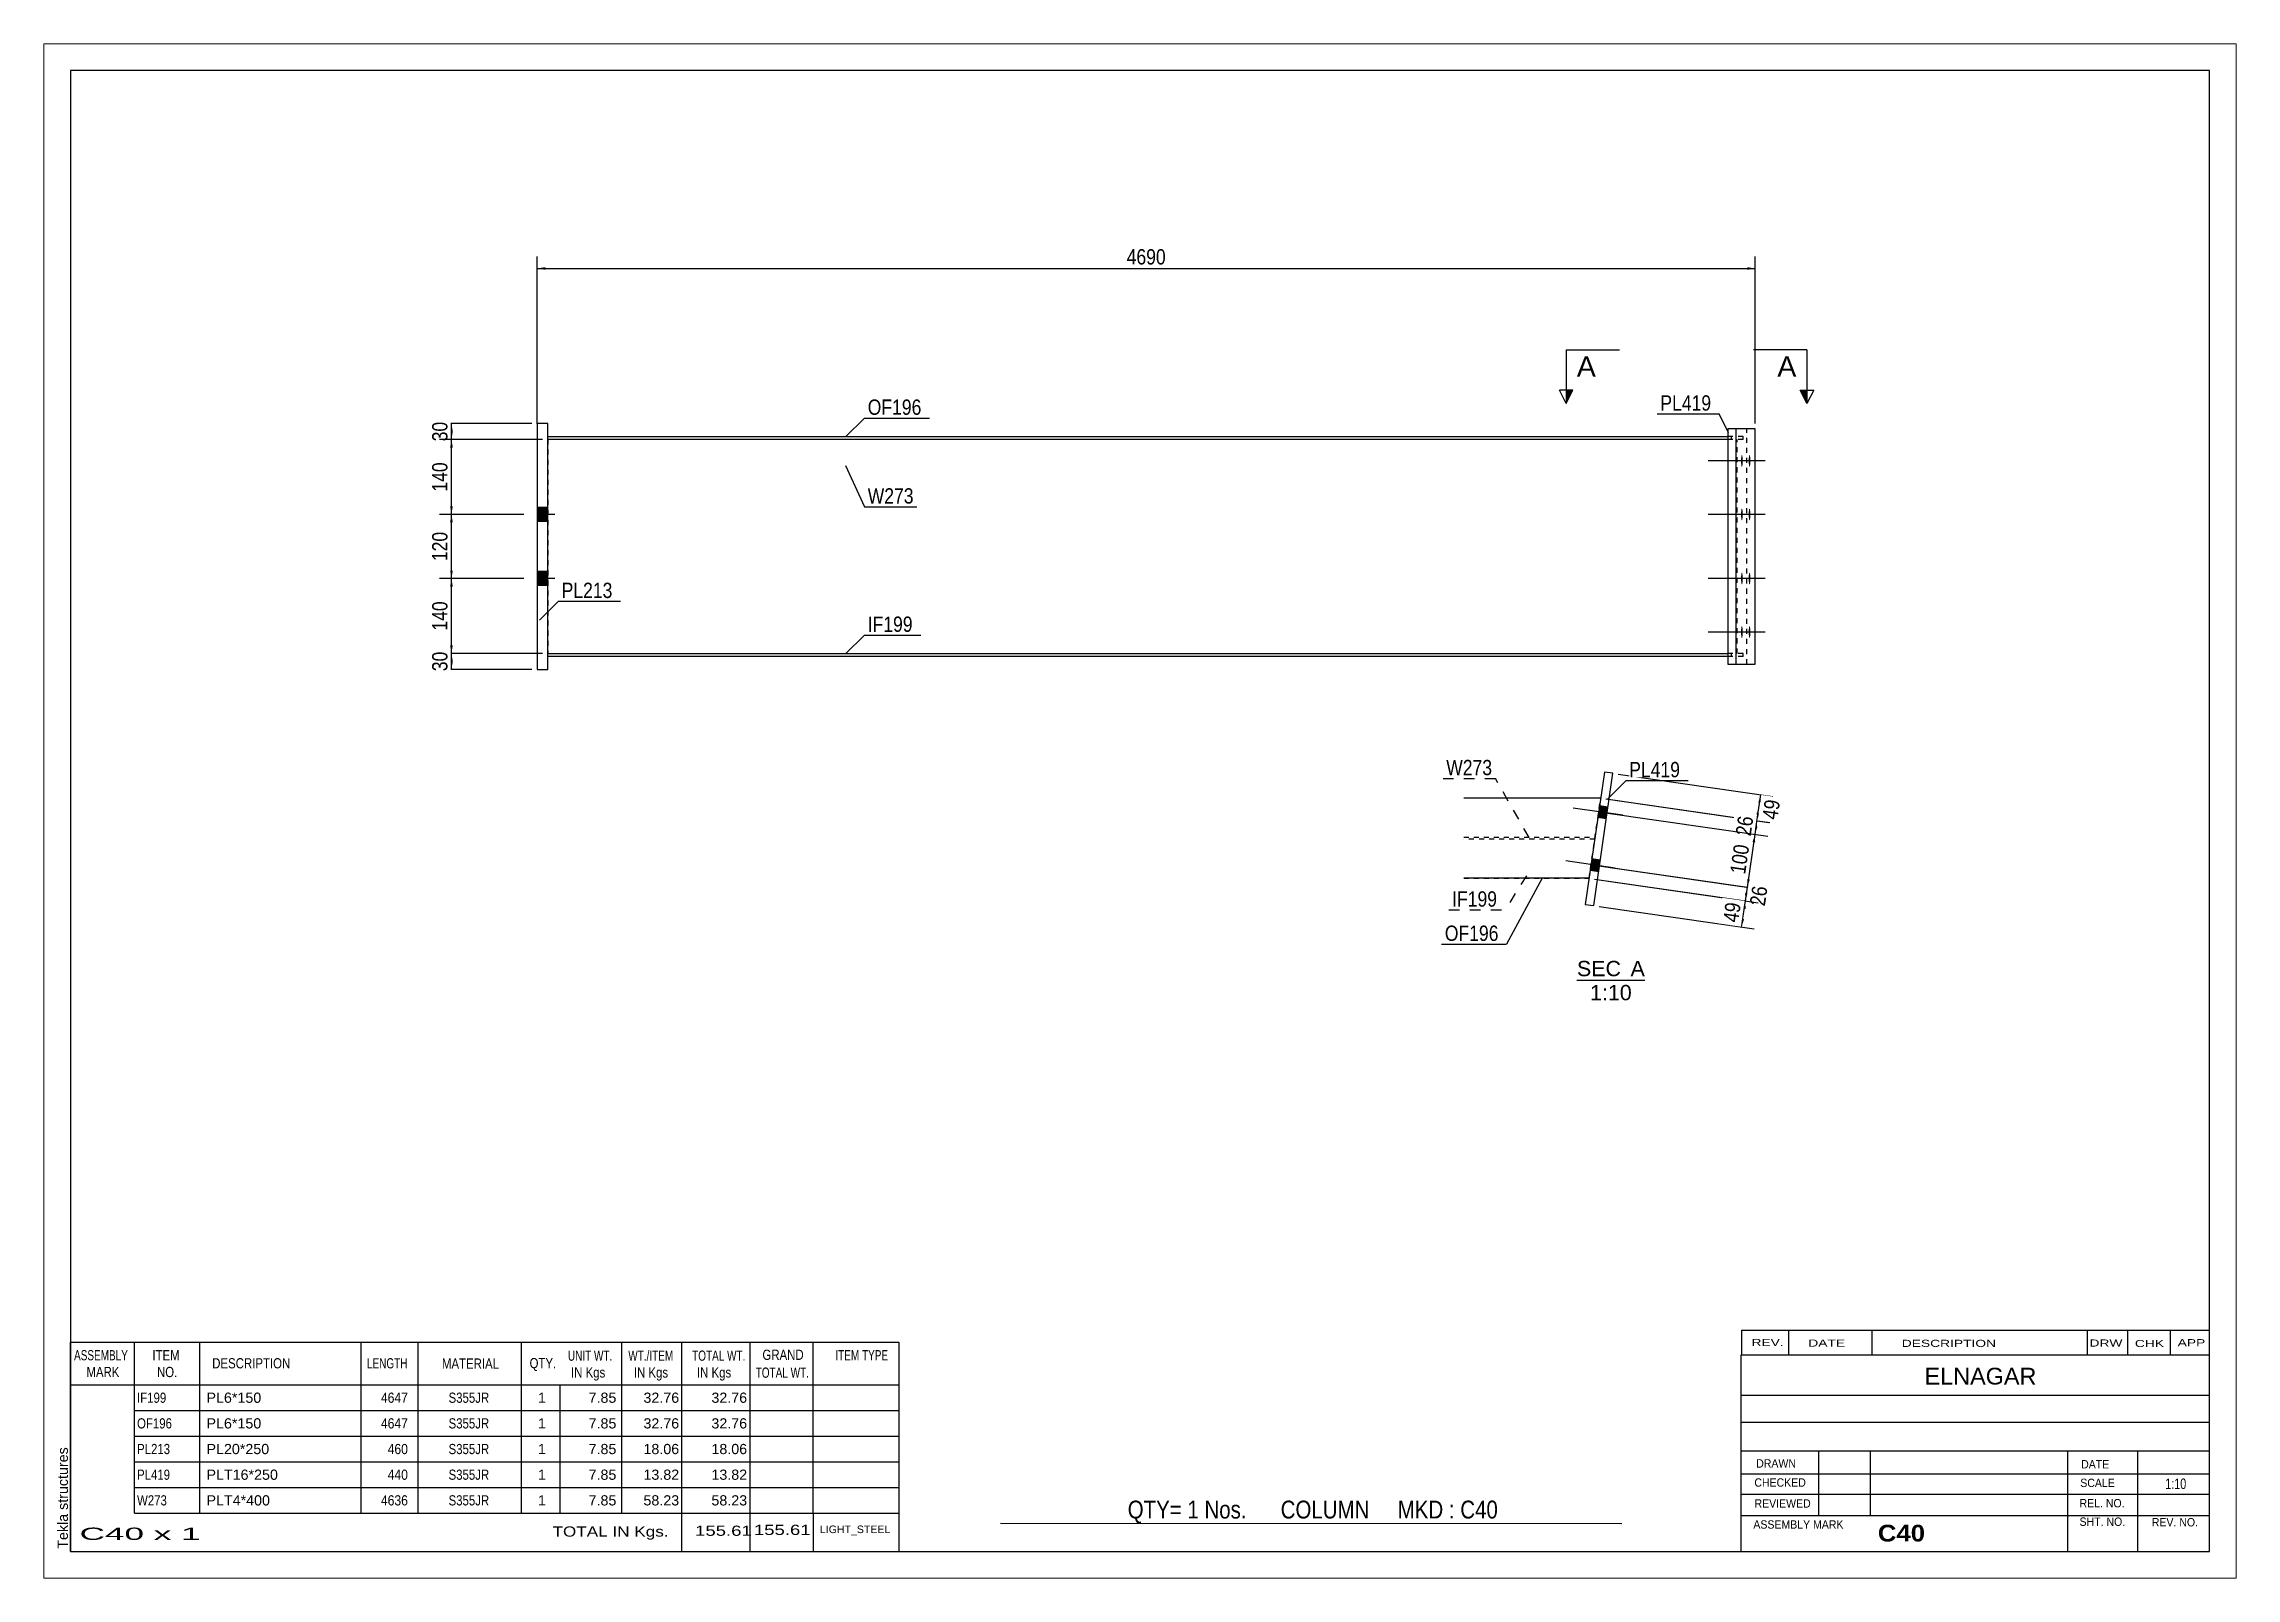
# Paper-space layout 'Layout1' of a CAD drawing. Header units: millimetres. Extents: x 0 to 410, y 0 to 287.
# The model-space entities are those that its viewports show. They can reach past a viewport. Long polylines and large blocks are cut down to what shows.
import ezdxf

# ---------------------------------------------------------------- set-up
doc = ezdxf.new("R2010")
doc.units = ezdxf.units.MM
doc.linetypes.add('DXK_LINE_DOT1', pattern=[1.8814, 0.9407, -0.9407])
doc.linetypes.add('DXK_LINE_DOT2', pattern=[3.9198, 1.9599, -1.9599])
doc.layers.add('Viewport layer', color=7, linetype='Continuous', plot=False)
doc.styles.add('Arial', font='ARIAL.TTF', dxfattribs={"height": 0.2})
doc.styles.add('Arial Bold', font='ARIALBD.TTF', dxfattribs={"height": 0.2})
doc.styles.add('Arial Narrow', font='ARIALN.TTF', dxfattribs={"height": 0.2})

# ---------------------------------------------------------------- blocks, each defined once
blk = doc.blocks.new('Unknown-624481226-1632')
at = {"color": 5, "linetype": 'Continuous'}
for p, q in [((78.92, 109.02), (-321.08, 109.02)), ((-321.08, 109.02), (-321.08, -167.98)), ((78.92, -167.98), (78.92, 109.02)), ((-321.08, -167.98), (78.92, -167.98))]:
    blk.add_line(p, q, dxfattribs=at)
at = {"color": 174, "linetype": 'Continuous', "style": 'Arial'}
blk.add_text('Tekla structures', height=1.9102, rotation=90, dxfattribs=at).set_placement((-321.58, -167.48))
blk = doc.blocks.new('Unknown-624481226-12 - 1871')
at = {"color": 1, "linetype": 'Continuous'}
blk.add_line((-39.36, -61.13), (-26.68, -61.13), dxfattribs=at)
at = {"color": 0, "linetype": 'Continuous'}
blk.add_wipeout([(-31.14, -60.38), (-31.14, -57.38), (-39.36, -57.38), (-39.36, -60.38)], dxfattribs=at)
blk.add_wipeout([(-26.68, -60.38), (-26.68, -57.38), (-29.34, -57.38), (-29.34, -60.38)], dxfattribs=at)
blk.add_wipeout([(-29.13, -64.88), (-29.13, -61.88), (-36.91, -61.88), (-36.91, -64.88)], dxfattribs=at)
at = {"color": 136, "linetype": 'Continuous', "style": 'Arial'}
for s, height, p in [('SEC', 2.865, (-39.36, -60.38)), ('A', 2.87, (-29.34, -60.38)), ('1:10', 2.865, (-36.91, -64.88))]:
    blk.add_text(s, height=height, dxfattribs=at).set_placement(p)
blk = doc.blocks.new('Part-624481226-1259 - 1212')
at = {"color": 2, "linetype": 'Continuous'}
for p, q in [((-231.81, 40.6), (-121.81, 40.6)), ((-121.81, 40), (-231.81, 40)), ((-121.71, 40.6), (-11.17, 40.6)), ((-11.17, 40), (-121.71, 40))]:
    blk.add_line(p, q, dxfattribs=at)
at = {"color": 7, "linetype": 'DXK_LINE_DOT1'}
for p, q in [((-231.81, 40), (-231.81, 40.6)), ((-8.3, 40.6), (-11.17, 40.6)), ((-8.3, 40), (-11.17, 40)), ((-10.47, 40), (-10.47, 40.6)), ((-8.3, 40), (-8.3, 40.6))]:
    blk.add_line(p, q, dxfattribs=at)
blk = doc.blocks.new('Part-624481226-1260 - 1212')
at = {"color": 2, "linetype": 'Continuous'}
for p, q in [((-231.81, 0), (-121.81, 0)), ((-121.71, 0), (-11.17, 0)), ((-121.81, -0.6), (-231.81, -0.6)), ((-11.17, -0.6), (-121.71, -0.6))]:
    blk.add_line(p, q, dxfattribs=at)
at = {"color": 7, "linetype": 'DXK_LINE_DOT1'}
for p, q in [((-231.81, -0.6), (-231.81, 0)), ((-8.3, 0), (-11.17, 0)), ((-10.47, -0.6), (-10.47, 0)), ((-8.3, -0.6), (-8.3, 0)), ((-8.3, -0.6), (-11.17, -0.6))]:
    blk.add_line(p, q, dxfattribs=at)
blk = doc.blocks.new('Bolt-624481226-1269 - 1212')
at = {"linetype": 'Continuous'}
for points in [[(-233.81, 27.3), (-233.81, 24.7), (-231.81, 24.7), (-231.81, 27.3)], [(-233.81, 27.3), (-233.81, 24.7), (-231.81, 24.7), (-231.81, 27.3)], [(-233.81, 15.3), (-233.81, 12.7), (-231.81, 12.7), (-231.81, 15.3)], [(-233.81, 15.3), (-233.81, 12.7), (-231.81, 12.7), (-231.81, 15.3)]]:
    blk.add_hatch(color=3, dxfattribs=at).paths.add_polyline_path(points)
at = {"color": 3, "linetype": 'Continuous'}
for p, q in [((-231.81, 27.3), (-233.81, 27.3)), ((-231.81, 27.3), (-233.81, 27.3)), ((-230.51, 26), (-233.81, 26)), ((-230.51, 26), (-233.81, 26)), ((-231.81, 24.7), (-233.81, 24.7)), ((-231.81, 24.7), (-233.81, 24.7)), ((-231.81, 15.3), (-233.81, 15.3)), ((-231.81, 15.3), (-233.81, 15.3)), ((-230.51, 14), (-233.81, 14)), ((-230.51, 14), (-233.81, 14)), ((-231.81, 12.7), (-233.81, 12.7)), ((-231.81, 12.7), (-233.81, 12.7))]:
    blk.add_line(p, q, dxfattribs=at)
blk = doc.blocks.new('Part-624481226-1261 - 1212')
at = {"color": 2, "linetype": 'Continuous'}
for p, q in [((-6.01, 42), (-11.17, 42)), ((-11.17, 42), (-11.17, -2)), ((-9.59, -2), (-9.59, 42)), ((-6.01, -2), (-6.01, 42)), ((-11.17, -2), (-6.01, -2))]:
    blk.add_line(p, q, dxfattribs=at)
at = {"color": 7, "linetype": 'DXK_LINE_DOT1'}
blk.add_line((-7.6, -2), (-7.6, 42), dxfattribs=at)
blk = doc.blocks.new('Part-624481226-1264 - 1212')
at = {"color": 2, "linetype": 'Continuous'}
for p, q in [((-231.81, 43), (-233.81, 43)), ((-233.81, 43), (-233.81, -3)), ((-231.81, -3), (-231.81, 43)), ((-233.81, -3), (-231.81, -3))]:
    blk.add_line(p, q, dxfattribs=at)
blk = doc.blocks.new('Part-624481226-1265 - 1212')
at = {"color": 7, "linetype": 'DXK_LINE_DOT1'}
for p, q in [((-121.81, 40), (-231.81, 40)), ((-231.81, 40), (-231.81, 0)), ((-11.17, 40), (-121.71, 40)), ((-9.41, 0), (-9.41, 40)), ((-231.81, 0), (-121.81, 0)), ((-121.71, 0), (-11.17, 0))]:
    blk.add_line(p, q, dxfattribs=at)
blk = doc.blocks.new('Bolt-624481226-1266 - 1212')
at = {"linetype": 'Continuous'}
for points in [[(-8.67, 36), (-8.67, 36.23), (-8.66, 36.45), (-8.64, 36.65), (-8.62, 36.82), (-8.6, 36.95), (-8.57, 37.05), (-8.53, 37.09), (-8.5, 37.09), (-8.47, 37.05), (-8.44, 36.95), (-8.41, 36.82), (-8.39, 36.65), (-8.37, 36.45), (-8.36, 36.23), (-8.36, 36), (-8.36, 35.77), (-8.37, 35.55), (-8.39, 35.35), (-8.41, 35.18), (-8.44, 35.05), (-8.47, 34.95), (-8.5, 34.91), (-8.53, 34.91), (-8.57, 34.95), (-8.6, 35.05), (-8.62, 35.18), (-8.64, 35.35), (-8.66, 35.55), (-8.67, 35.77)], [(-7.24, 36), (-7.24, 36.23), (-7.23, 36.45), (-7.21, 36.65), (-7.19, 36.82), (-7.17, 36.95), (-7.14, 37.05), (-7.1, 37.09), (-7.07, 37.09), (-7.04, 37.05), (-7.01, 36.95), (-6.98, 36.82), (-6.96, 36.65), (-6.94, 36.45), (-6.93, 36.23), (-6.93, 36), (-6.93, 35.77), (-6.94, 35.55), (-6.96, 35.35), (-6.98, 35.18), (-7.01, 35.05), (-7.04, 34.95), (-7.07, 34.91), (-7.1, 34.91), (-7.14, 34.95), (-7.17, 35.05), (-7.19, 35.18), (-7.21, 35.35), (-7.23, 35.55), (-7.24, 35.77)], [(-8.67, 26), (-8.67, 26.23), (-8.66, 26.45), (-8.64, 26.65), (-8.62, 26.82), (-8.6, 26.95), (-8.57, 27.05), (-8.53, 27.09), (-8.5, 27.09), (-8.47, 27.05), (-8.44, 26.95), (-8.41, 26.82), (-8.39, 26.65), (-8.37, 26.45), (-8.36, 26.23), (-8.36, 26), (-8.36, 25.77), (-8.37, 25.55), (-8.39, 25.35), (-8.41, 25.18), (-8.44, 25.05), (-8.47, 24.95), (-8.5, 24.91), (-8.53, 24.91), (-8.57, 24.95), (-8.6, 25.05), (-8.62, 25.18), (-8.64, 25.35), (-8.66, 25.55), (-8.67, 25.77)], [(-7.24, 26), (-7.24, 26.23), (-7.23, 26.45), (-7.21, 26.65), (-7.19, 26.82), (-7.17, 26.95), (-7.14, 27.05), (-7.1, 27.09), (-7.07, 27.09), (-7.04, 27.05), (-7.01, 26.95), (-6.98, 26.82), (-6.96, 26.65), (-6.94, 26.45), (-6.93, 26.23), (-6.93, 26), (-6.93, 25.77), (-6.94, 25.55), (-6.96, 25.35), (-6.98, 25.18), (-7.01, 25.05), (-7.04, 24.95), (-7.07, 24.91), (-7.1, 24.91), (-7.14, 24.95), (-7.17, 25.05), (-7.19, 25.18), (-7.21, 25.35), (-7.23, 25.55), (-7.24, 25.77)], [(-8.67, 14), (-8.67, 14.23), (-8.66, 14.45), (-8.64, 14.65), (-8.62, 14.82), (-8.6, 14.95), (-8.57, 15.05), (-8.53, 15.09), (-8.5, 15.09), (-8.47, 15.05), (-8.44, 14.95), (-8.41, 14.82), (-8.39, 14.65), (-8.37, 14.45), (-8.36, 14.23), (-8.36, 14), (-8.36, 13.77), (-8.37, 13.55), (-8.39, 13.35), (-8.41, 13.18), (-8.44, 13.05), (-8.47, 12.95), (-8.5, 12.91), (-8.53, 12.91), (-8.57, 12.95), (-8.6, 13.05), (-8.62, 13.18), (-8.64, 13.35), (-8.66, 13.55), (-8.67, 13.77)], [(-7.24, 14), (-7.24, 14.23), (-7.23, 14.45), (-7.21, 14.65), (-7.19, 14.82), (-7.17, 14.95), (-7.14, 15.05), (-7.1, 15.09), (-7.07, 15.09), (-7.04, 15.05), (-7.01, 14.95), (-6.98, 14.82), (-6.96, 14.65), (-6.94, 14.45), (-6.93, 14.23), (-6.93, 14), (-6.93, 13.77), (-6.94, 13.55), (-6.96, 13.35), (-6.98, 13.18), (-7.01, 13.05), (-7.04, 12.95), (-7.07, 12.91), (-7.1, 12.91), (-7.14, 12.95), (-7.17, 13.05), (-7.19, 13.18), (-7.21, 13.35), (-7.23, 13.55), (-7.24, 13.77)], [(-8.67, 4), (-8.67, 4.23), (-8.66, 4.45), (-8.64, 4.65), (-8.62, 4.82), (-8.6, 4.95), (-8.57, 5.05), (-8.53, 5.09), (-8.5, 5.09), (-8.47, 5.05), (-8.44, 4.95), (-8.41, 4.82), (-8.39, 4.65), (-8.37, 4.45), (-8.36, 4.23), (-8.36, 4), (-8.36, 3.77), (-8.37, 3.55), (-8.39, 3.35), (-8.41, 3.18), (-8.44, 3.05), (-8.47, 2.95), (-8.5, 2.91), (-8.53, 2.91), (-8.57, 2.95), (-8.6, 3.05), (-8.62, 3.18), (-8.64, 3.35), (-8.66, 3.55), (-8.67, 3.77)], [(-7.24, 4), (-7.24, 4.23), (-7.23, 4.45), (-7.21, 4.65), (-7.19, 4.82), (-7.17, 4.95), (-7.14, 5.05), (-7.1, 5.09), (-7.07, 5.09), (-7.04, 5.05), (-7.01, 4.95), (-6.98, 4.82), (-6.96, 4.65), (-6.94, 4.45), (-6.93, 4.23), (-6.93, 4), (-6.93, 3.77), (-6.94, 3.55), (-6.96, 3.35), (-6.98, 3.18), (-7.01, 3.05), (-7.04, 2.95), (-7.07, 2.91), (-7.1, 2.91), (-7.14, 2.95), (-7.17, 3.05), (-7.19, 3.18), (-7.21, 3.35), (-7.23, 3.55), (-7.24, 3.77)]]:
    blk.add_hatch(color=3, dxfattribs=at).paths.add_polyline_path(points)
at = {"color": 3, "linetype": 'Continuous'}
for p, q in [((-5.61, 36), (-14.85, 36)), ((-4.18, 36), (-13.42, 36)), ((-5.61, 26), (-14.85, 26)), ((-4.18, 26), (-13.42, 26)), ((-5.61, 14), (-14.85, 14)), ((-4.18, 14), (-13.42, 14)), ((-5.61, 4), (-14.85, 4)), ((-4.18, 4), (-13.42, 4))]:
    blk.add_line(p, q, dxfattribs=at)
blk = doc.blocks.new('Bolt-624481226-1881 - 1871')
at = {"linetype": 'Continuous'}
for points in [[(-35.13, -28.54), (-35.45, -30.71), (-33.87, -30.94), (-33.55, -28.76)], [(-35.13, -28.54), (-35.45, -30.71), (-33.87, -30.94), (-33.55, -28.76)], [(-35.13, -28.54), (-35.45, -30.71), (-33.87, -30.94), (-33.55, -28.76)], [(-35.13, -28.54), (-35.45, -30.71), (-33.87, -30.94), (-33.55, -28.76)], [(-36.57, -38.43), (-36.88, -40.61), (-35.3, -40.84), (-34.98, -38.66)], [(-36.57, -38.43), (-36.88, -40.61), (-35.3, -40.84), (-34.98, -38.66)], [(-36.57, -38.43), (-36.88, -40.61), (-35.3, -40.84), (-34.98, -38.66)], [(-36.57, -38.43), (-36.88, -40.61), (-35.3, -40.84), (-34.98, -38.66)]]:
    blk.add_hatch(color=3, dxfattribs=at).paths.add_polyline_path(points)
at = {"color": 3, "linetype": 'Continuous'}
for p, q in [((-33.55, -28.76), (-35.13, -28.54)), ((-33.55, -28.76), (-35.13, -28.54)), ((-33.55, -28.76), (-35.13, -28.54)), ((-33.55, -28.76), (-35.13, -28.54)), ((-30.8, -30.27), (-40.04, -28.94)), ((-30.8, -30.27), (-40.04, -28.94)), ((-30.8, -30.27), (-40.04, -28.94)), ((-30.8, -30.27), (-40.04, -28.94)), ((-33.87, -30.94), (-35.45, -30.71)), ((-33.87, -30.94), (-35.45, -30.71)), ((-33.87, -30.94), (-35.45, -30.71)), ((-33.87, -30.94), (-35.45, -30.71)), ((-32.23, -40.17), (-41.47, -38.83)), ((-32.23, -40.17), (-41.47, -38.83)), ((-32.23, -40.17), (-41.47, -38.83)), ((-32.23, -40.17), (-41.47, -38.83)), ((-35.3, -40.84), (-36.88, -40.61)), ((-35.3, -40.84), (-36.88, -40.61)), ((-35.3, -40.84), (-36.88, -40.61)), ((-35.3, -40.84), (-36.88, -40.61)), ((-34.98, -38.66), (-36.57, -38.43)), ((-34.98, -38.66), (-36.57, -38.43)), ((-34.98, -38.66), (-36.57, -38.43)), ((-34.98, -38.66), (-36.57, -38.43))]:
    blk.add_line(p, q, dxfattribs=at)
blk = doc.blocks.new('Part-624481226-1874 - 1871')
at = {"color": 2, "linetype": 'Continuous'}
for p, q in [((-34.92, -27.07), (-60.54, -27.07)), ((-37.09, -42.07), (-60.54, -42.07))]:
    blk.add_line(p, q, dxfattribs=at)
at = {"color": 7, "linetype": 'DXK_LINE_DOT1'}
blk.add_line((-37.09, -42.07), (-34.92, -27.07), dxfattribs=at)
blk = doc.blocks.new('Part-624481226-1875 - 1871')
at = {"color": 7, "linetype": 'DXK_LINE_DOT1'}
for p, q in [((-34.92, -27.07), (-60.54, -27.07)), ((-60.54, -42.07), (-37.09, -42.07))]:
    blk.add_line(p, q, dxfattribs=at)
blk = doc.blocks.new('Part-624481226-1876 - 1871')
at = {"color": 2, "linetype": 'Continuous'}
for p, q in [((-34.22, -22.2), (-37.8, -46.94)), ((-36.21, -47.17), (-32.64, -22.43)), ((-32.64, -22.43), (-34.22, -22.2)), ((-37.8, -46.94), (-36.21, -47.17))]:
    blk.add_line(p, q, dxfattribs=at)
blk = doc.blocks.new('Part-624481226-1880 - 1871')
at = {"color": 7, "linetype": 'DXK_LINE_DOT1'}
for p, q in [((-60.54, -34.37), (-36.04, -34.37)), ((-36.04, -34.77), (-60.54, -34.77)), ((-36.04, -34.37), (-36.04, -34.77))]:
    blk.add_line(p, q, dxfattribs=at)
blk = doc.blocks.new('StraightDimension-624481226-1699 - 1212')
at = {"linetype": 'Continuous'}
for points in [[(-250.1, 24.5), (-249.85, 26), (-249.6, 24.5)], [(-249.6, 15.5), (-249.85, 14), (-250.1, 15.5)]]:
    blk.add_hatch(color=7, dxfattribs=at).paths.add_polyline_path(points)
at = {"color": 7, "linetype": 'Continuous'}
for p, q in [((-236.31, 26), (-252.1, 26)), ((-249.85, 14), (-249.85, 26)), ((-236.31, 14), (-252.1, 14))]:
    blk.add_line(p, q, dxfattribs=at)
at = {"color": 0}
blk.add_wipeout([(-250, 23.34), (-254.2, 23.34), (-254.2, 16.66), (-250, 16.66)], dxfattribs=at)
at = {"color": 3, "style": 'Arial Narrow'}
blk.add_text('120', height=2.863, rotation=90.0002, dxfattribs=at).set_placement((-250.6, 17.26))
blk = doc.blocks.new('StraightDimension-624481226-1697 - 1212')
at = {"linetype": 'Continuous'}
for points in [[(-250.1, 41.5), (-249.85, 43), (-249.6, 41.5)], [(-249.6, 41.5), (-249.85, 40), (-250.1, 41.5)]]:
    blk.add_hatch(color=7, dxfattribs=at).paths.add_polyline_path(points)
at = {"color": 7, "linetype": 'Continuous'}
for p, q in [((-234.81, 43), (-252.1, 43)), ((-249.85, 40), (-249.85, 43)), ((-232.81, 40), (-252.1, 40))]:
    blk.add_line(p, q, dxfattribs=at)
at = {"color": 0}
blk.add_wipeout([(-250, 43.93), (-254.2, 43.93), (-254.2, 39.07), (-250, 39.07)], dxfattribs=at)
at = {"color": 3, "style": 'Arial Narrow'}
blk.add_text('30', height=2.863, rotation=90.0002, dxfattribs=at).set_placement((-250.6, 39.67))
blk = doc.blocks.new('StraightDimension-624481226-1698 - 1212')
at = {"linetype": 'Continuous'}
for points in [[(-250.1, 38.5), (-249.85, 40), (-249.6, 38.5)], [(-249.6, 27.5), (-249.85, 26), (-250.1, 27.5)]]:
    blk.add_hatch(color=7, dxfattribs=at).paths.add_polyline_path(points)
at = {"color": 7, "linetype": 'Continuous'}
for p, q in [((-232.81, 40), (-252.1, 40)), ((-249.85, 26), (-249.85, 40)), ((-236.31, 26), (-252.1, 26))]:
    blk.add_line(p, q, dxfattribs=at)
at = {"color": 0}
blk.add_wipeout([(-250, 36.34), (-254.2, 36.34), (-254.2, 29.66), (-250, 29.66)], dxfattribs=at)
at = {"color": 3, "style": 'Arial Narrow'}
blk.add_text('140', height=2.863, rotation=90.0002, dxfattribs=at).set_placement((-250.6, 30.26))
blk = doc.blocks.new('StraightDimension-624481226-1700 - 1212')
at = {"linetype": 'Continuous'}
for points in [[(-250.1, 12.5), (-249.85, 14), (-249.6, 12.5)], [(-249.6, 1.5), (-249.85, 0), (-250.1, 1.5)]]:
    blk.add_hatch(color=7, dxfattribs=at).paths.add_polyline_path(points)
at = {"color": 7, "linetype": 'Continuous'}
for p, q in [((-236.31, 14), (-252.1, 14)), ((-249.85, 0), (-249.85, 14)), ((-232.81, 0), (-252.1, 0))]:
    blk.add_line(p, q, dxfattribs=at)
at = {"color": 0}
blk.add_wipeout([(-250, 10.34), (-254.2, 10.34), (-254.2, 3.66), (-250, 3.66)], dxfattribs=at)
at = {"color": 3, "style": 'Arial Narrow'}
blk.add_text('140', height=2.863, rotation=90.0002, dxfattribs=at).set_placement((-250.6, 4.26))
blk = doc.blocks.new('StraightDimension-624481226-1701 - 1212')
at = {"linetype": 'Continuous'}
for points in [[(-250.1, -1.5), (-249.85, 0), (-249.6, -1.5)], [(-249.6, -1.5), (-249.85, -3), (-250.1, -1.5)]]:
    blk.add_hatch(color=7, dxfattribs=at).paths.add_polyline_path(points)
at = {"color": 7, "linetype": 'Continuous'}
for p, q in [((-232.81, 0), (-252.1, 0)), ((-249.85, -3), (-249.85, 0)), ((-234.81, -3), (-252.1, -3))]:
    blk.add_line(p, q, dxfattribs=at)
at = {"color": 0}
blk.add_wipeout([(-250, 0.93), (-254.2, 0.93), (-254.2, -3.93), (-250, -3.93)], dxfattribs=at)
at = {"color": 3, "style": 'Arial Narrow'}
blk.add_text('30', height=2.863, rotation=90.0002, dxfattribs=at).set_placement((-250.6, -3.33))
blk = doc.blocks.new('StraightDimension-624481226-1740 - 1212')
at = {"linetype": 'Continuous'}
for points in [[(-232.31, 71.75), (-233.81, 72), (-232.31, 72.25)], [(-7.51, 72.25), (-6.01, 72), (-7.51, 71.75)]]:
    blk.add_hatch(color=7, dxfattribs=at).paths.add_polyline_path(points)
at = {"color": 7, "linetype": 'Continuous'}
for p, q in [((-233.81, 42.92), (-233.81, 74.25)), ((-6.01, 43), (-6.01, 74.25)), ((-233.81, 72), (-6.01, 72))]:
    blk.add_line(p, q, dxfattribs=at)
at = {"color": 0}
blk.add_wipeout([(-115.65, 72.15), (-115.65, 76.35), (-124.17, 76.35), (-124.17, 72.15)], dxfattribs=at)
at = {"color": 3, "style": 'Arial Narrow'}
blk.add_text('4690', height=2.863, dxfattribs=at).set_placement((-123.57, 72.75))
blk = doc.blocks.new('StraightDimension-624481226-2495 - 1871')
at = {"linetype": 'Continuous'}
for points in [[(-5.45, -27.88), (-4.99, -26.43), (-4.96, -27.95)], [(-5.23, -29.85), (-5.7, -31.3), (-5.73, -29.78)]]:
    blk.add_hatch(color=7, dxfattribs=at).paths.add_polyline_path(points)
at = {"color": 7, "linetype": 'Continuous'}
for p, q in [((-31.65, -22.57), (-2.76, -26.75)), ((-33.93, -27.22), (-3.47, -31.62)), ((-5.7, -31.3), (-4.99, -26.43))]:
    blk.add_line(p, q, dxfattribs=at)
at = {"color": 0}
blk.add_wipeout([(-0.69, -27.08), (-4.85, -26.48), (-5.54, -31.29), (-1.39, -31.89)], dxfattribs=at)
at = {"color": 3, "style": 'Arial Narrow'}
blk.add_text('49', height=2.863, rotation=81.7725, dxfattribs=at).set_placement((-1.89, -31.21))
blk = doc.blocks.new('StraightDimension-624481226-2496 - 1871')
at = {"linetype": 'Continuous'}
for points in [[(-6.16, -32.75), (-5.7, -31.3), (-5.66, -32.82)], [(-5.6, -32.4), (-6.06, -33.85), (-6.1, -32.33)]]:
    blk.add_hatch(color=7, dxfattribs=at).paths.add_polyline_path(points)
at = {"color": 7, "linetype": 'Continuous'}
for p, q in [((-33.93, -27.22), (-3.32, -31.64)), ((-34.43, -29.75), (-3.69, -34.19)), ((-6.06, -33.85), (-5.7, -31.3))]:
    blk.add_line(p, q, dxfattribs=at)
at = {"color": 0}
blk.add_wipeout([(-5.68, -30.15), (-9.84, -29.55), (-10.53, -34.35), (-6.38, -34.96)], dxfattribs=at)
at = {"color": 3, "style": 'Arial Narrow'}
blk.add_text('26', height=2.863, rotation=81.7725, dxfattribs=at).set_placement((-6.88, -34.28))
blk = doc.blocks.new('StraightDimension-624481226-2497 - 1871')
at = {"linetype": 'Continuous'}
for points in [[(-6.53, -35.3), (-6.06, -33.85), (-6.03, -35.37)], [(-7.03, -42.3), (-7.49, -43.75), (-7.53, -42.23)]]:
    blk.add_hatch(color=7, dxfattribs=at).paths.add_polyline_path(points)
at = {"color": 7, "linetype": 'Continuous'}
for p, q in [((-34.43, -29.75), (-3.69, -34.19)), ((-7.49, -43.75), (-6.06, -33.85)), ((-35.73, -39.66), (-5.12, -44.09))]:
    blk.add_line(p, q, dxfattribs=at)
at = {"color": 0}
blk.add_wipeout([(-6.45, -35.47), (-10.61, -34.87), (-11.56, -41.48), (-7.41, -42.08)], dxfattribs=at)
at = {"color": 3, "style": 'Arial Narrow'}
blk.add_text('100', height=2.863, rotation=81.7725, dxfattribs=at).set_placement((-7.91, -41.4))
blk = doc.blocks.new('StraightDimension-624481226-2498 - 1871')
at = {"linetype": 'Continuous'}
for points in [[(-7.96, -45.2), (-7.49, -43.75), (-7.46, -45.27)], [(-7.4, -44.85), (-7.86, -46.3), (-7.9, -44.78)]]:
    blk.add_hatch(color=7, dxfattribs=at).paths.add_polyline_path(points)
at = {"color": 7, "linetype": 'Continuous'}
for p, q in [((-35.73, -39.66), (-5.27, -44.07)), ((-36.1, -42.22), (-5.64, -46.62)), ((-7.86, -46.3), (-7.49, -43.75))]:
    blk.add_line(p, q, dxfattribs=at)
at = {"color": 0}
blk.add_wipeout([(-3.03, -43.24), (-7.18, -42.64), (-7.88, -47.45), (-3.72, -48.05)], dxfattribs=at)
at = {"color": 3, "style": 'Arial Narrow'}
blk.add_text('26', height=2.863, rotation=81.7725, dxfattribs=at).set_placement((-4.23, -47.37))
blk = doc.blocks.new('StraightDimension-624481226-2499 - 1871')
at = {"linetype": 'Continuous'}
for points in [[(-8.33, -47.75), (-7.86, -46.3), (-7.83, -47.82)], [(-8.11, -49.72), (-8.57, -51.17), (-8.6, -49.65)]]:
    blk.add_hatch(color=7, dxfattribs=at).paths.add_polyline_path(points)
at = {"color": 7, "linetype": 'Continuous'}
for p, q in [((-36.1, -42.22), (-5.49, -46.64)), ((-35.22, -47.32), (-6.19, -51.51)), ((-8.57, -51.17), (-7.86, -46.3))]:
    blk.add_line(p, q, dxfattribs=at)
at = {"color": 0}
blk.add_wipeout([(-8.02, -46.31), (-12.17, -45.71), (-12.87, -50.51), (-8.71, -51.12)], dxfattribs=at)
at = {"color": 3, "style": 'Arial Narrow'}
blk.add_text('49', height=2.863, rotation=81.7725, dxfattribs=at).set_placement((-9.22, -50.44))
blk = doc.blocks.new('CBS_BOM-624481226-2963')
at = {"color": 7, "linetype": 'Continuous'}
for p, q in [((-321.11, -136.81), (-321.11, -128.81)), ((-321.11, -128.81), (-166.19, -128.81)), ((-309.11, -136.81), (-309.11, -128.81)), ((-296.92, -136.81), (-296.92, -128.81)), ((-266.75, -136.81), (-266.75, -128.81)), ((-256.07, -136.81), (-256.07, -128.81)), ((-236.76, -136.81), (-236.76, -128.81)), ((-217.96, -136.81), (-217.96, -128.81)), ((-206.74, -136.81), (-206.74, -128.81)), ((-193.96, -136.81), (-193.96, -128.81)), ((-182.21, -136.81), (-182.21, -128.81)), ((-166.19, -128.82), (-166.19, -136.8)), ((-321.11, -136.81), (-166.19, -136.81)), ((-321.11, -141.61), (-321.11, -136.81)), ((-309.11, -141.61), (-309.11, -136.81)), ((-296.92, -141.61), (-296.92, -136.81)), ((-266.75, -141.61), (-266.75, -136.81)), ((-256.07, -141.61), (-256.07, -136.81)), ((-236.76, -141.61), (-236.76, -136.81)), ((-229.49, -141.61), (-229.49, -136.81)), ((-217.96, -141.61), (-217.96, -136.81)), ((-206.74, -141.61), (-206.74, -136.81)), ((-193.96, -141.61), (-193.96, -136.81)), ((-182.19, -141.61), (-182.19, -136.81)), ((-166.19, -136.82), (-166.19, -141.61)), ((-321.11, -146.41), (-321.11, -141.61)), ((-309.11, -141.61), (-166.19, -141.61)), ((-309.11, -146.41), (-309.11, -141.61)), ((-296.92, -146.41), (-296.92, -141.61)), ((-266.75, -146.41), (-266.75, -141.61)), ((-256.07, -146.41), (-256.07, -141.61)), ((-236.76, -146.41), (-236.76, -141.61)), ((-229.49, -146.41), (-229.49, -141.61)), ((-217.96, -146.41), (-217.96, -141.61)), ((-206.74, -146.41), (-206.74, -141.61)), ((-193.96, -146.41), (-193.96, -141.61)), ((-182.19, -146.41), (-182.19, -141.61)), ((-166.19, -141.62), (-166.19, -146.41)), ((-321.11, -151.21), (-321.11, -146.41)), ((-309.11, -146.41), (-166.19, -146.41)), ((-309.11, -151.21), (-309.11, -146.41)), ((-296.92, -151.21), (-296.92, -146.41)), ((-266.75, -151.21), (-266.75, -146.41)), ((-256.07, -151.21), (-256.07, -146.41)), ((-236.76, -151.21), (-236.76, -146.41)), ((-229.49, -151.21), (-229.49, -146.41)), ((-217.96, -151.21), (-217.96, -146.41)), ((-206.74, -151.21), (-206.74, -146.41)), ((-193.96, -151.21), (-193.96, -146.41)), ((-182.19, -151.21), (-182.19, -146.41)), ((-166.19, -146.42), (-166.19, -151.21)), ((-321.11, -156.01), (-321.11, -151.21)), ((-309.11, -151.21), (-166.19, -151.21)), ((-309.11, -156.01), (-309.11, -151.21)), ((-296.92, -156.01), (-296.92, -151.21)), ((-266.75, -156.01), (-266.75, -151.21)), ((-256.07, -156.01), (-256.07, -151.21)), ((-236.76, -156.01), (-236.76, -151.21)), ((-229.49, -156.01), (-229.49, -151.21)), ((-217.96, -156.01), (-217.96, -151.21)), ((-206.74, -156.01), (-206.74, -151.21)), ((-193.96, -156.01), (-193.96, -151.21)), ((-182.19, -156.01), (-182.19, -151.21)), ((-166.19, -151.22), (-166.19, -156.01)), ((-321.11, -160.81), (-321.11, -156.01)), ((-309.11, -156.01), (-166.19, -156.01)), ((-309.11, -160.81), (-309.11, -156.01)), ((-296.92, -160.81), (-296.92, -156.01)), ((-266.75, -160.81), (-266.75, -156.01)), ((-256.07, -160.81), (-256.07, -156.01)), ((-236.76, -160.81), (-236.76, -156.01)), ((-229.49, -160.81), (-229.49, -156.01)), ((-217.96, -160.81), (-217.96, -156.01)), ((-206.74, -160.81), (-206.74, -156.01)), ((-193.96, -160.81), (-193.96, -156.01)), ((-182.19, -160.81), (-182.19, -156.01)), ((-166.19, -156.02), (-166.19, -160.81)), ((-321.11, -168.01), (-321.11, -160.83)), ((-309.11, -160.81), (-166.19, -160.81)), ((-206.74, -168.01), (-206.74, -160.83)), ((-193.96, -168.01), (-193.96, -160.83)), ((-182.15, -168.01), (-182.15, -160.83)), ((-166.19, -160.81), (-166.19, -168.01)), ((-321.11, -168.01), (-166.19, -168.01))]:
    blk.add_line(p, q, dxfattribs=at)
at = {"color": 3, "linetype": 'Continuous', "style": 'Arial'}
for s, height, width, p in [('ASSEMBLY', 1.91, 0.7, (-320.43, -132.23)), ('ITEM', 1.91, 0.8, (-305.78, -132.23)), ('UNIT WT.', 1.91, 0.7, (-228.07, -132.31)), ('WT./ITEM', 1.91, 0.7, (-216.78, -132.31)), ('TOTAL WT.', 1.91, 0.7, (-204.84, -132.31)), ('GRAND', 1.91, 0.8, (-191.69, -132.15)), ('ITEM TYPE', 1.91, 0.7, (-178.05, -132.23)), ('MARK', 1.91, 0.8, (-318.11, -135.37)), ('NO.', 1.91, 0.8, (-304.92, -135.37)), ('DESCRIPTION', 1.9102, 0.8, (-294.59, -133.74)), ('LENGTH', 1.91, 0.7, (-265.65, -133.74)), ('MATERIAL', 1.91, 0.8, (-251.63, -133.79)), ('QTY.', 1.91, 0.8, (-235.24, -133.71)), ('IN Kgs', 1.91, 0.8, (-227.49, -135.45)), ('IN Kgs', 1.91, 0.8, (-215.74, -135.45)), ('IN Kgs', 1.91, 0.8, (-203.94, -135.45)), ('TOTAL WT.', 1.91, 0.7, (-192.95, -135.49))]:
    blk.add_text(s, height=height, dxfattribs=dict(at, width=width)).set_placement(p)
at = {"color": 7, "linetype": 'Continuous', "style": 'Arial'}
for s, width, p in [('IF199', 0.8, (-308.65, -140.18)), ('4647', 0.85, (-263.04, -140.18)), ('S355JR', 0.8, (-250.39, -140.18)), ('OF196', 0.8, (-308.65, -144.98)), ('4647', 0.85, (-263.04, -144.98)), ('S355JR', 0.8, (-250.39, -144.98)), ('PL213', 0.8, (-308.65, -149.78)), ('460', 0.85, (-261.78, -149.78)), ('S355JR', 0.8, (-250.39, -149.78)), ('PL419', 0.8, (-308.65, -154.58)), ('440', 0.85, (-261.78, -154.58)), ('S355JR', 0.8, (-250.39, -154.58)), ('W273', 0.8, (-308.65, -159.38)), ('4636', 0.85, (-263.04, -159.38)), ('S355JR', 0.8, (-250.39, -159.38))]:
    blk.add_text(s, height=1.91, dxfattribs=dict(at, width=width)).set_placement(p)
for s, p in [('PL6*150', (-295.66, -140.18)), ('1', (-233.67, -140.18)), ('7.85', (-224.2, -140.18)), ('32.76', (-213.94, -140.18)), ('32.76', (-201.23, -140.18)), ('PL6*150', (-295.66, -144.98)), ('1', (-233.67, -144.98)), ('7.85', (-224.2, -144.98)), ('32.76', (-213.94, -144.98)), ('32.76', (-201.23, -144.98)), ('PL20*250', (-295.66, -149.78)), ('1', (-233.67, -149.78)), ('7.85', (-224.2, -149.78)), ('18.06', (-213.94, -149.78)), ('18.06', (-201.23, -149.78)), ('PLT16*250', (-295.66, -154.58)), ('1', (-233.67, -154.58)), ('7.85', (-224.2, -154.58)), ('13.82', (-213.94, -154.58)), ('13.82', (-201.23, -154.58)), ('PLT4*400', (-295.66, -159.38)), ('1', (-233.67, -159.38)), ('7.85', (-224.2, -159.38)), ('58.23', (-213.94, -159.38)), ('58.23', (-201.23, -159.38))]:
    blk.add_text(s, height=1.91, dxfattribs=at).set_placement(p)
at = {"color": 6, "linetype": 'Continuous', "style": 'Arial'}
for s, height, width, p in [('C40 x 1', 2.292, 2.05, (-319.39, -165.82)), ('TOTAL IN Kgs.', 1.9102, 1.2, (-230.95, -165.21)), ('155.61', 1.91, 1.3, (-204.29, -165.06)), ('155.61', 1.91, 1.3, (-193.29, -164.9))]:
    blk.add_text(s, height=height, dxfattribs=dict(at, width=width)).set_placement(p)
blk.add_text('LIGHT_STEEL', height=1.4135, dxfattribs=at).set_placement((-180.94, -164.55))
blk = doc.blocks.new('CBS_CALLOFF-624481226-2964')
at = {"color": 7, "linetype": 'Continuous'}
blk.add_line((-147.2, -162.71), (-30.97, -162.73), dxfattribs=at)
at = {"color": 3, "linetype": 'Continuous', "style": 'Arial Narrow'}
blk.add_text('QTY= 1 Nos.      COLUMN     MKD : C40', height=3.3405, dxfattribs=at).set_placement((-123.38, -161.82))
blk = doc.blocks.new('CBS_NAME_BLOG-624481226-2965')
at = {"color": 7, "linetype": 'Continuous'}
for p, q in [((-8.67, -131.23), (78.85, -131.23)), ((-8.67, -167.94), (-8.67, -131.23)), ((-8.67, -138.76), (78.85, -138.76)), ((-8.6, -143.82), (78.92, -143.82)), ((-8.67, -149.19), (78.85, -149.19)), ((5.85, -161.3), (5.85, -149.2)), ((15.54, -161.27), (15.54, -149.2)), ((52.45, -167.94), (52.45, -149.21)), ((65.51, -167.94), (65.51, -149.19)), ((-8.66, -153.49), (78.92, -153.47)), ((-8.67, -157.24), (78.85, -157.24)), ((-8.67, -161.28), (78.85, -161.28)), ((-8.67, -167.98), (78.92, -167.98))]:
    blk.add_line(p, q, dxfattribs=at)
at = {"color": 3, "linetype": 'Continuous', "style": 'Arial'}
blk.add_text('ELNAGAR', height=3.133, dxfattribs=at).set_placement((25.65, -136.76))
at = {"color": 3, "linetype": 'Continuous'}
for s, height, style, width, p in [('DRAWN', 1.566, 'Arial', 0.9, (-5.84, -152.3)), ('DATE', 1.566, 'Arial', 0.9, (54.93, -152.46)), ('CHECKED', 1.566, 'Arial', 0.9, (-6.18, -155.87)), ('SCALE', 1.566, 'Arial', 0.9, (54.77, -155.94)), ('1:10', 1.957, 'Arial Narrow', 0.9, (70.66, -156.3)), ('REVIEWED', 1.566, 'Arial', 0.9, (-6.15, -159.79)), ('REL. NO.', 1.566, 'Arial', 0.9, (54.63, -159.74)), ('ASSEMBLY MARK', 1.5663, 'Arial', 0.9, (-6.37, -163.72)), ('C40', 3.131, 'Arial Bold', 1.1, (16.91, -166.12)), ('SHT. NO.', 1.566, 'Arial', 0.9, (54.63, -163.2)), ('REV. NO.', 1.566, 'Arial', 0.9, (68.15, -163.3))]:
    blk.add_text(s, height=height, dxfattribs=dict(at, style=style, width=width)).set_placement(p)
blk = doc.blocks.new('CBS_REVISION-624481226-2966')
at = {"color": 7, "linetype": 'Continuous'}
for p, q in [((-8.59, -126.6), (78.91, -126.6)), ((-8.59, -126.6), (-8.59, -131.23)), ((0.21, -126.6), (0.21, -131.23)), ((15.81, -126.6), (15.81, -131.17)), ((56.06, -126.6), (56.06, -131.23)), ((63.6, -126.6), (63.6, -131.23)), ((71.55, -126.6), (71.55, -131.23)), ((-8.59, -131.23), (78.91, -131.23))]:
    blk.add_line(p, q, dxfattribs=at)
at = {"color": 7, "style": 'Arial Narrow', "width": 1.7}
for s, height, p in [('REV.', 1.326, (-6.72, -129.55)), ('DATE', 1.326, (3.9, -129.67)), ('DESCRIPTION', 1.3257, (21.38, -129.72)), ('DRW', 1.326, (56.49, -129.66)), ('CHK', 1.326, (64.98, -129.75)), ('APP', 1.326, (72.98, -129.6))]:
    blk.add_text(s, height=height, dxfattribs=at).set_placement(p)
blk = doc.blocks.new('Mark-624481226-1342 - 1212')
at = {"color": 0}
blk.add_wipeout([(-161.95, 44.63), (-161.95, 47.63), (-172, 47.63), (-172, 44.63)], dxfattribs=at)
blk.add_wipeout([(-161.95, 44.63), (-161.95, 47.63), (-172, 47.63), (-172, 44.63)], dxfattribs=at)
at = {"color": 7, "linetype": 'Continuous'}
for p, q in [((-176.13, 40.49), (-172.6, 44.03)), ((-172.6, 44.03), (-160.45, 44.03))]:
    blk.add_line(p, q, dxfattribs=at)
at = {"color": 3, "style": 'Arial Narrow'}
blk.add_text('OF196', height=2.863, dxfattribs=at).set_placement((-172, 44.63))
blk = doc.blocks.new('Mark-624481226-1345 - 1212')
at = {"color": 0}
blk.add_wipeout([(-163.59, 4.03), (-163.59, 7.03), (-172, 7.03), (-172, 4.03)], dxfattribs=at)
blk.add_wipeout([(-163.59, 4.03), (-163.59, 7.03), (-172, 7.03), (-172, 4.03)], dxfattribs=at)
at = {"color": 7, "linetype": 'Continuous'}
for p, q in [((-176.13, -0.11), (-172.6, 3.43)), ((-172.6, 3.43), (-162.09, 3.43))]:
    blk.add_line(p, q, dxfattribs=at)
at = {"color": 3, "style": 'Arial Narrow'}
blk.add_text('IF199', height=2.863, dxfattribs=at).set_placement((-172, 4.03))
blk = doc.blocks.new('Mark-624481226-1348 - 1212')
at = {"color": 0}
blk.add_wipeout([(-14.25, 45.41), (-14.25, 48.41), (-23.76, 48.41), (-23.76, 45.41)], dxfattribs=at)
blk.add_wipeout([(-14.25, 45.41), (-14.25, 48.41), (-23.76, 48.41), (-23.76, 45.41)], dxfattribs=at)
at = {"color": 7, "linetype": 'Continuous'}
for p in [(-24.36, 44.81), (-11.05, 41.28)]:
    blk.add_line(p, (-12.75, 44.81), dxfattribs=at)
at = {"color": 3, "style": 'Arial Narrow'}
blk.add_text('PL419', height=2.863, dxfattribs=at).set_placement((-23.76, 45.41))
blk = doc.blocks.new('Mark-624481226-1351 - 1212')
at = {"color": 0}
blk.add_wipeout([(-219.74, 10.36), (-219.74, 13.36), (-229.24, 13.36), (-229.24, 10.36)], dxfattribs=at)
blk.add_wipeout([(-219.74, 10.36), (-219.74, 13.36), (-229.24, 13.36), (-229.24, 10.36)], dxfattribs=at)
at = {"color": 7, "linetype": 'Continuous'}
for p, q in [((-233.38, 6.23), (-229.84, 9.76)), ((-229.84, 9.76), (-218.24, 9.76))]:
    blk.add_line(p, q, dxfattribs=at)
at = {"color": 3, "style": 'Arial Narrow'}
blk.add_text('PL213', height=2.863, dxfattribs=at).set_placement((-229.24, 10.36))
blk = doc.blocks.new('Mark-624481226-1354 - 1212')
at = {"color": 0}
blk.add_wipeout([(-163.41, 28.03), (-163.41, 31.03), (-172, 31.03), (-172, 28.03)], dxfattribs=at)
blk.add_wipeout([(-163.41, 28.03), (-163.41, 31.03), (-172, 31.03), (-172, 28.03)], dxfattribs=at)
at = {"color": 7, "linetype": 'Continuous'}
for p, q in [((-176.13, 35.16), (-172.6, 27.43)), ((-172.6, 27.43), (-162.81, 27.43))]:
    blk.add_line(p, q, dxfattribs=at)
at = {"color": 3, "style": 'Arial Narrow'}
blk.add_text('W273', height=2.863, dxfattribs=at).set_placement((-172, 28.03))
blk = doc.blocks.new('SectionMark-624481226-1887 - 1212')
at = {"linetype": 'Continuous'}
for points in [[(-41.39, 49.26), (-40.14, 49.26), (-41.39, 46.76)], [(2.41, 49.26), (3.66, 49.26), (3.66, 46.76)]]:
    blk.add_hatch(color=30, dxfattribs=at).paths.add_polyline_path(points)
at = {"color": 30, "linetype": 'Continuous'}
for p, q in [((-41.39, 46.76), (-42.64, 49.26)), ((-40.14, 49.26), (-42.64, 49.26)), ((-41.39, 46.76), (-40.14, 49.26)), ((2.41, 49.26), (4.91, 49.26)), ((3.66, 46.76), (2.41, 49.26)), ((4.91, 49.26), (3.66, 46.76))]:
    blk.add_line(p, q, dxfattribs=at)
at = {"color": 0, "linetype": 'Continuous'}
for points in [[(-35.83, 51.76), (-35.83, 55.76), (-39.39, 55.76), (-39.39, 51.76)], [(1.66, 51.76), (1.66, 55.76), (-1.89, 55.76), (-1.89, 51.76)]]:
    blk.add_wipeout(points, dxfattribs=at)
at = {"color": 30, "linetype": 'Continuous'}
for p, q in [((-41.39, 56.76), (-31.39, 56.76)), ((-41.39, 56.76), (-41.39, 46.76)), ((3.66, 56.76), (-6.34, 56.76)), ((3.66, 56.76), (3.66, 46.76))]:
    blk.add_line(p, q, dxfattribs=at)
at = {"color": 96, "linetype": 'Continuous', "style": 'Arial'}
for p in [(-39.39, 51.76), (-1.89, 51.76)]:
    blk.add_text('A', height=3.82, dxfattribs=at).set_placement(p)
blk = doc.blocks.new('Mark-624481226-1888 - 1871')
at = {"color": 0}
blk.add_wipeout([(-54.02, -53.78), (-54.02, -50.78), (-64.07, -50.78), (-64.07, -53.78)], dxfattribs=at)
blk.add_wipeout([(-54.02, -53.78), (-54.02, -50.78), (-64.07, -50.78), (-64.07, -53.78)], dxfattribs=at)
at = {"color": 7, "linetype": 'Continuous'}
for p in [(-45.84, -42.07), (-64.67, -54.38)]:
    blk.add_line(p, (-52.52, -54.38), dxfattribs=at)
at = {"color": 3, "style": 'Arial Narrow'}
blk.add_text('OF196', height=2.863, dxfattribs=at).set_placement((-64.07, -53.78))
blk = doc.blocks.new('Mark-624481226-1891 - 1871')
at = {"color": 0}
blk.add_wipeout([(-54.3, -47.37), (-54.3, -44.37), (-62.7, -44.37), (-62.7, -47.37)], dxfattribs=at)
blk.add_wipeout([(-54.3, -47.37), (-54.3, -44.37), (-62.7, -44.37), (-62.7, -47.37)], dxfattribs=at)
at = {"color": 7, "linetype": 'DXK_LINE_DOT2'}
for p in [(-48.81, -41.58), (-63.3, -47.97)]:
    blk.add_line(p, (-52.8, -47.97), dxfattribs=at)
at = {"color": 3, "style": 'Arial Narrow'}
blk.add_text('IF199', height=2.863, dxfattribs=at).set_placement((-62.7, -47.37))
blk = doc.blocks.new('Mark-624481226-1894 - 1871')
at = {"color": 0}
blk.add_wipeout([(-20.07, -23.17), (-20.07, -20.17), (-29.58, -20.17), (-29.58, -23.17)], dxfattribs=at)
blk.add_wipeout([(-20.07, -23.17), (-20.07, -20.17), (-29.58, -20.17), (-29.58, -23.17)], dxfattribs=at)
at = {"color": 7, "linetype": 'Continuous'}
for p, q in [((-33.71, -27.31), (-30.18, -23.77)), ((-30.18, -23.77), (-18.57, -23.77))]:
    blk.add_line(p, q, dxfattribs=at)
at = {"color": 3, "style": 'Arial Narrow'}
blk.add_text('PL419', height=2.863, dxfattribs=at).set_placement((-29.58, -23.17))
blk = doc.blocks.new('Mark-624481226-1897 - 1871')
at = {"color": 0}
blk.add_wipeout([(-55.22, -22.78), (-55.22, -19.78), (-63.81, -19.78), (-63.81, -22.78)], dxfattribs=at)
blk.add_wipeout([(-55.22, -22.78), (-55.22, -19.78), (-63.81, -19.78), (-63.81, -22.78)], dxfattribs=at)
at = {"color": 7, "linetype": 'DXK_LINE_DOT2'}
for p in [(-64.41, -23.38), (-48.31, -34.43)]:
    blk.add_line(p, (-54.62, -23.38), dxfattribs=at)
at = {"color": 3, "style": 'Arial Narrow'}
blk.add_text('W273', height=2.863, dxfattribs=at).set_placement((-63.81, -22.78))

msp = doc.modelspace()

# ---------------------------------------------------------------- block references
for name in ['Unknown-624481226-1632', 'Part-624481226-1264 - 1212', 'Part-624481226-1261 - 1212', 'Part-624481226-1259 - 1212', 'Part-624481226-1265 - 1212', 'Bolt-624481226-1266 - 1212', 'Bolt-624481226-1269 - 1212', 'Part-624481226-1260 - 1212', 'Part-624481226-1876 - 1871', 'Part-624481226-1874 - 1871', 'Part-624481226-1875 - 1871', 'Bolt-624481226-1881 - 1871', 'Part-624481226-1880 - 1871', 'CBS_REVISION-624481226-2966', 'CBS_BOM-624481226-2963', 'CBS_NAME_BLOG-624481226-2965', 'CBS_CALLOFF-624481226-2964']:
    msp.add_blockref(name, (0, 0))

# ---------------------------------------------------------------- next in the draw order: block references
for name in ['StraightDimension-624481226-1697 - 1212', 'Mark-624481226-1354 - 1212', 'StraightDimension-624481226-1699 - 1212', 'Mark-624481226-1345 - 1212', 'Mark-624481226-1897 - 1871', 'StraightDimension-624481226-2495 - 1871', 'Mark-624481226-1888 - 1871', 'Unknown-624481226-12 - 1871']:
    msp.add_blockref(name, (0, 0))

# ---------------------------------------------------------------- next in the draw order: block references
for name in ['StraightDimension-624481226-1740 - 1212', 'StraightDimension-624481226-1698 - 1212', 'StraightDimension-624481226-1700 - 1212', 'StraightDimension-624481226-2496 - 1871', 'Mark-624481226-1891 - 1871']:
    msp.add_blockref(name, (0, 0))

# ---------------------------------------------------------------- next in the draw order: block references
for name in ['Mark-624481226-1342 - 1212', 'Mark-624481226-1348 - 1212', 'Mark-624481226-1351 - 1212', 'StraightDimension-624481226-1701 - 1212', 'Mark-624481226-1894 - 1871', 'StraightDimension-624481226-2497 - 1871']:
    msp.add_blockref(name, (0, 0))

# ---------------------------------------------------------------- next in the draw order: block references
for name in ['SectionMark-624481226-1887 - 1212', 'StraightDimension-624481226-2498 - 1871']:
    msp.add_blockref(name, (0, 0))

# ---------------------------------------------------------------- next in the draw order: block references
msp.add_blockref('StraightDimension-624481226-2499 - 1871', (0, 0))

psp = doc.layouts.get("Layout1")

# ---------------------------------------------------------------- viewports
at = {"layer": 'Viewport layer', "view_target_point": (-121.08, -29.48)}
psp.add_viewport(center=(205, 143.5), size=(410, 287), view_center_point=(0, 0), view_height=287, dxfattribs=at)

doc.saveas('drawing.dxf')
